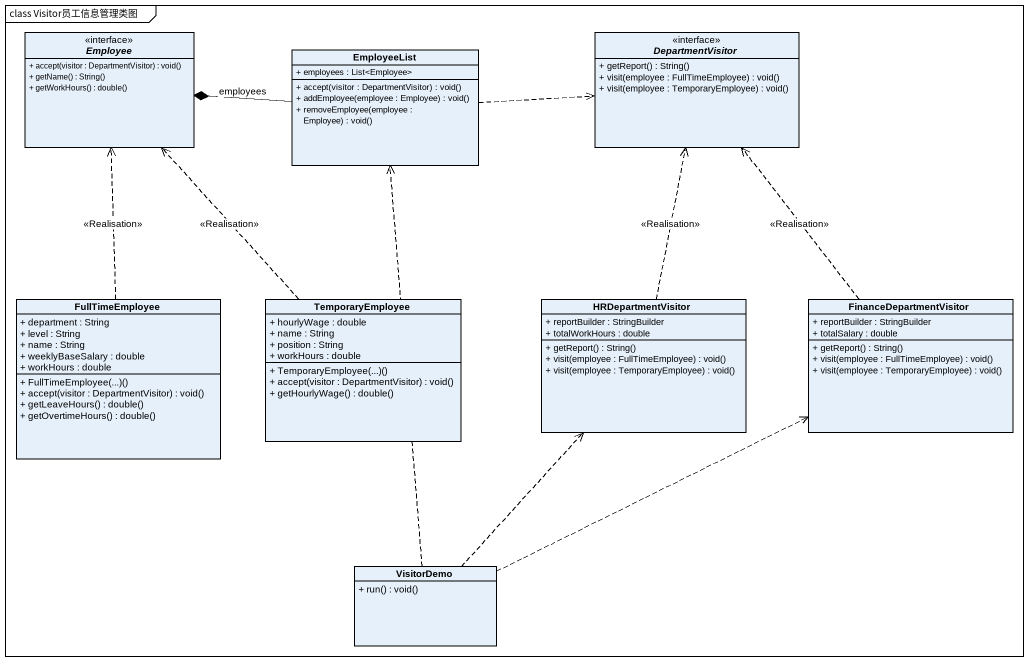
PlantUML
@startuml
mainframe class Visitor员工信息管理类图
hide circle
hide empty members
skinparam classAttributeIconSize 0
interface Employee {
  + accept(visitor : DepartmentVisitor) : void()
  + getName() : String()
  + getWorkHours() : double()
}
interface DepartmentVisitor {
  + getReport() : String()
  + visit(employee : FullTimeEmployee) : void()
  + visit(employee : TemporaryEmployee) : void()
}
class EmployeeList {
  + employees : List<Employee>
  + accept(visitor : DepartmentVisitor) : void()
  + addEmployee(employee : Employee) : void()
  + removeEmployee(employee : Employee) : void()
}
class FullTimeEmployee {
  + department : String
  + level : String
  + name : String
  + weeklyBaseSalary : double
  + workHours : double
  + FullTimeEmployee(...)()
  + accept(visitor : DepartmentVisitor) : void()
  + getLeaveHours() : double()
  + getOvertimeHours() : double()
}
class TemporaryEmployee {
  + hourlyWage : double
  + name : String
  + position : String
  + workHours : double
  + TemporaryEmployee(...)()
  + accept(visitor : DepartmentVisitor) : void()
  + getHourlyWage() : double()
}
class HRDepartmentVisitor {
  + reportBuilder : StringBuilder
  + totalWorkHours : double
  + getReport() : String()
  + visit(employee : FullTimeEmployee) : void()
  + visit(employee : TemporaryEmployee) : void()
}
class FinanceDepartmentVisitor {
  + reportBuilder : StringBuilder
  + totalSalary : double
  + getReport() : String()
  + visit(employee : FullTimeEmployee) : void()
  + visit(employee : TemporaryEmployee) : void()
}
class VisitorDemo {
  + run() : void()
}
EmployeeList -left-* Employee : employees
EmployeeList .right.> DepartmentVisitor
FullTimeEmployee .up.> Employee : <<Realisation>>
TemporaryEmployee .up.> Employee : <<Realisation>>
HRDepartmentVisitor .up.> DepartmentVisitor : <<Realisation>>
FinanceDepartmentVisitor .up.> DepartmentVisitor : <<Realisation>>
VisitorDemo .up.> EmployeeList
VisitorDemo .up.> HRDepartmentVisitor
VisitorDemo .right.> FinanceDepartmentVisitor
@enduml
